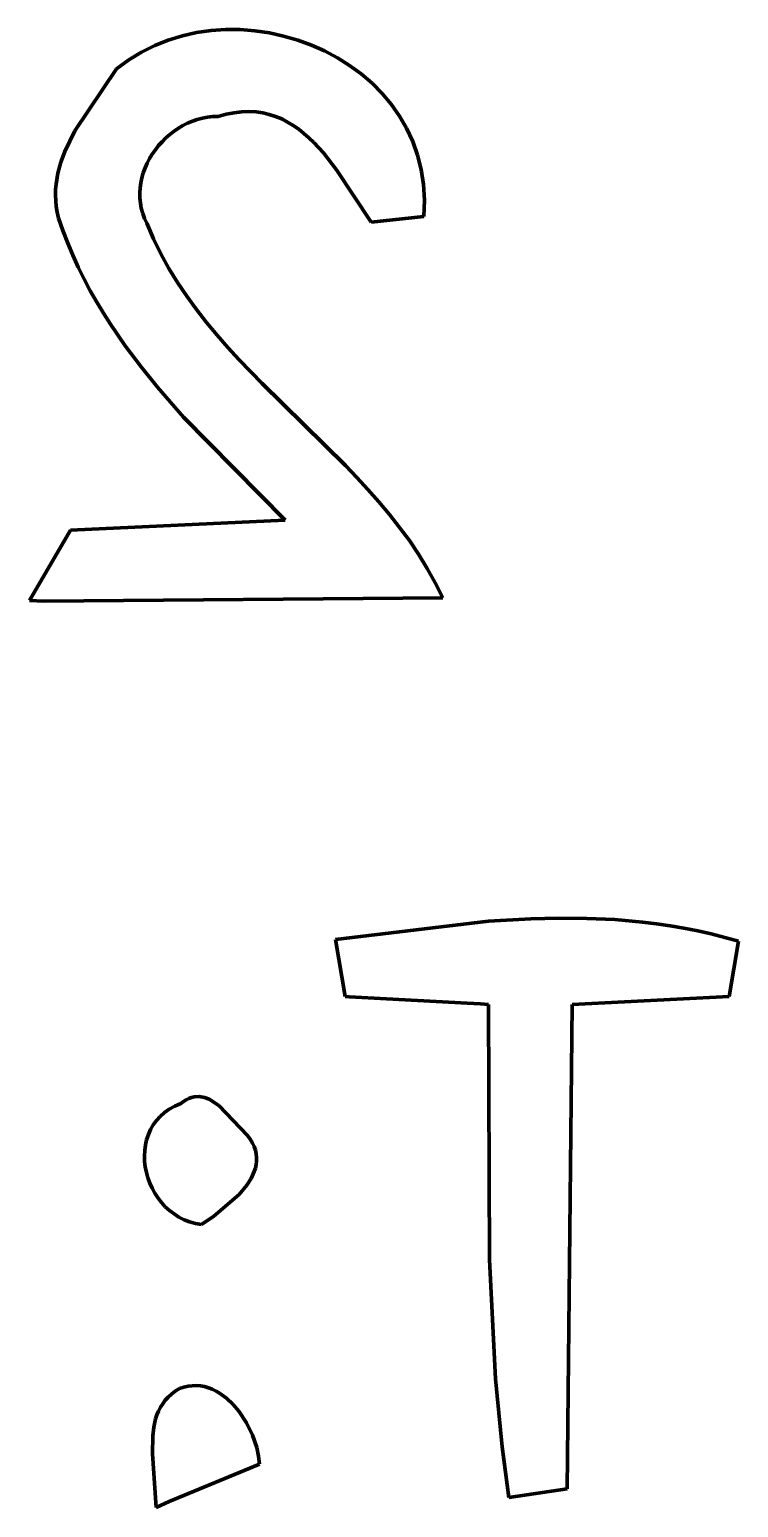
# Model space of a CAD drawing. Header units: millimetres. Extents: x 0 to 18.7, y 0 to 10.7.
# Drawn here: x 10.449 to 11.17, y 6.348 to 7.85 of the extents above; entities that cross this region are included whole.
import ezdxf

# ---------------------------------------------------------------- set-up
doc = ezdxf.new("R2010")
doc.units = ezdxf.units.MM
doc.layers.add('color#000000ff', color=7, linetype='CONTINUOUS', lineweight=100)
doc.layers.add('color#ffffffff', color=7, linetype='CONTINUOUS', lineweight=100)

msp = doc.modelspace()

# ---------------------------------------------------------------- linework, layer by layer
at = {"layer": 'color#000000ff'}
for p, q in [((10.59, 7.8391), (10.6043, 7.8435)), ((10.6043, 7.8435), (10.6188, 7.8467)), ((10.6188, 7.8467), (10.6335, 7.8488)), ((10.6335, 7.8488), (10.6483, 7.8498)), ((10.6483, 7.8498), (10.6632, 7.8497)), ((10.6632, 7.8497), (10.678, 7.8486)), ((10.678, 7.8486), (10.6928, 7.8464)), ((10.6928, 7.8464), (10.7073, 7.8432)), ((10.7073, 7.8432), (10.7216, 7.8391)), ((10.5498, 7.8189), (10.5627, 7.8268)), ((10.5627, 7.8268), (10.5762, 7.8336)), ((10.5762, 7.8336), (10.59, 7.8391)), ((10.7216, 7.8391), (10.7355, 7.834)), ((10.7355, 7.834), (10.749, 7.828)), ((10.749, 7.828), (10.762, 7.8211)), ((10.5374, 7.8097), (10.5498, 7.8189)), ((10.762, 7.8211), (10.7744, 7.8133)), ((10.7744, 7.8133), (10.7862, 7.8046)), ((10.4949, 7.7469), (10.5374, 7.8097)), ((10.7862, 7.8046), (10.7972, 7.7952)), ((10.7972, 7.7952), (10.8074, 7.7849)), ((10.8074, 7.7849), (10.8167, 7.7738)), ((10.6569, 7.7653), (10.6489, 7.7637)), ((10.6646, 7.7662), (10.6569, 7.7653)), ((10.672, 7.7664), (10.6646, 7.7662)), ((10.6792, 7.766), (10.672, 7.7664)), ((10.6861, 7.7651), (10.6792, 7.766)), ((10.6927, 7.7635), (10.6861, 7.7651)), ((10.8167, 7.7738), (10.8251, 7.7619)), ((10.6048, 7.7522), (10.6002, 7.7495)), ((10.6096, 7.7546), (10.6048, 7.7522)), ((10.6145, 7.7567), (10.6096, 7.7546)), ((10.6195, 7.7584), (10.6145, 7.7567)), ((10.6246, 7.7598), (10.6195, 7.7584)), ((10.6299, 7.7608), (10.6246, 7.7598)), ((10.6352, 7.7613), (10.6299, 7.7608)), ((10.6406, 7.7614), (10.6352, 7.7613)), ((10.6489, 7.7637), (10.6406, 7.7614)), ((10.6991, 7.7614), (10.6927, 7.7635)), ((10.7053, 7.7589), (10.6991, 7.7614)), ((10.7113, 7.7558), (10.7053, 7.7589)), ((10.717, 7.7524), (10.7113, 7.7558)), ((10.7226, 7.7485), (10.717, 7.7524)), ((10.8251, 7.7619), (10.8324, 7.7494)), ((10.4846, 7.7258), (10.4949, 7.7469)), ((10.5837, 7.7358), (10.5801, 7.7318)), ((10.5875, 7.7396), (10.5837, 7.7358)), ((10.5915, 7.7432), (10.5875, 7.7396)), ((10.5958, 7.7465), (10.5915, 7.7432)), ((10.6002, 7.7495), (10.5958, 7.7465)), ((10.7279, 7.7443), (10.7226, 7.7485)), ((10.7331, 7.7397), (10.7279, 7.7443)), ((10.7381, 7.7349), (10.7331, 7.7397)), ((10.7477, 7.7244), (10.7381, 7.7349)), ((10.8324, 7.7494), (10.8386, 7.7361)), ((10.8386, 7.7361), (10.8436, 7.7221)), ((10.4807, 7.7149), (10.4846, 7.7258)), ((10.5737, 7.7232), (10.571, 7.7186)), ((10.5768, 7.7276), (10.5737, 7.7232)), ((10.5801, 7.7318), (10.5768, 7.7276)), ((10.761, 7.7073), (10.7477, 7.7244)), ((10.8436, 7.7221), (10.8473, 7.7075)), ((10.4777, 7.7039), (10.4807, 7.7149)), ((10.5664, 7.7091), (10.5645, 7.7042)), ((10.5685, 7.7139), (10.5664, 7.7091)), ((10.571, 7.7186), (10.5685, 7.7139)), ((10.7964, 7.654), (10.761, 7.7073)), ((10.8473, 7.7075), (10.8496, 7.6922)), ((10.4753, 7.6871), (10.4758, 7.6927)), ((10.4758, 7.6927), (10.4777, 7.7039)), ((10.562, 7.694), (10.5613, 7.6889)), ((10.5631, 7.6991), (10.562, 7.694)), ((10.5645, 7.7042), (10.5631, 7.6991)), ((10.8496, 7.6922), (10.8505, 7.6763)), ((10.4752, 7.6814), (10.4753, 7.6871)), ((10.4754, 7.6757), (10.4752, 7.6814)), ((10.476, 7.6699), (10.4754, 7.6757)), ((10.5613, 7.6889), (10.5609, 7.6837)), ((10.5609, 7.6837), (10.561, 7.6785)), ((10.561, 7.6785), (10.5616, 7.6733)), ((10.8505, 7.6763), (10.8499, 7.6599)), ((10.4769, 7.6641), (10.476, 7.6699)), ((10.4783, 7.6582), (10.4769, 7.6641)), ((10.5616, 7.6733), (10.5625, 7.6681)), ((10.5625, 7.6681), (10.564, 7.663)), ((10.564, 7.663), (10.5659, 7.6579)), ((10.8499, 7.6599), (10.7964, 7.654)), ((10.4828, 7.6454), (10.4783, 7.6582)), ((10.4876, 7.6328), (10.4828, 7.6454)), ((10.5659, 7.6579), (10.5683, 7.6529)), ((10.5683, 7.6529), (10.575, 7.6371)), ((10.4928, 7.6204), (10.4876, 7.6328)), ((10.575, 7.6371), (10.5825, 7.6218)), ((10.4984, 7.6082), (10.4928, 7.6204)), ((10.5825, 7.6218), (10.5906, 7.607)), ((10.5043, 7.5962), (10.4984, 7.6082)), ((10.5906, 7.607), (10.5994, 7.5927)), ((10.5105, 7.5844), (10.5043, 7.5962)), ((10.5994, 7.5927), (10.6087, 7.5788)), ((10.5171, 7.5728), (10.5105, 7.5844)), ((10.5239, 7.5614), (10.5171, 7.5728)), ((10.6087, 7.5788), (10.6186, 7.5652)), ((10.5311, 7.5502), (10.5239, 7.5614)), ((10.6186, 7.5652), (10.6289, 7.552)), ((10.5462, 7.5283), (10.5311, 7.5502)), ((10.6289, 7.552), (10.6396, 7.5392)), ((10.5622, 7.5069), (10.5462, 7.5283)), ((10.6396, 7.5392), (10.6507, 7.5266)), ((10.6507, 7.5266), (10.6621, 7.5142)), ((10.6621, 7.5142), (10.6856, 7.49)), ((10.579, 7.4862), (10.5622, 7.5069)), ((10.6055, 7.4559), (10.579, 7.4862)), ((10.6856, 7.49), (10.7701, 7.4069)), ((10.709, 7.3512), (10.6055, 7.4559)), ((10.7701, 7.4069), (10.7817, 7.3947)), ((10.7817, 7.3947), (10.7931, 7.3824)), ((10.7931, 7.3824), (10.8042, 7.3698)), ((10.8042, 7.3698), (10.815, 7.357)), ((10.4906, 7.3411), (10.709, 7.3512)), ((10.815, 7.357), (10.8253, 7.3438)), ((10.4488, 7.2697), (10.4906, 7.3411)), ((10.8253, 7.3438), (10.8352, 7.3304)), ((10.8352, 7.3304), (10.8446, 7.3165)), ((10.8446, 7.3165), (10.8534, 7.3022)), ((10.8534, 7.3022), (10.8616, 7.2875)), ((10.8616, 7.2875), (10.8691, 7.2723)), ((10.4633, 7.2689), (10.4488, 7.2697)), ((10.8691, 7.2723), (10.4633, 7.2689)), ((10.7602, 6.925), (10.9158, 6.9436)), ((10.9158, 6.9436), (10.9587, 6.9461)), ((10.9587, 6.9461), (10.9872, 6.9468)), ((10.9872, 6.9468), (11.0157, 6.9465)), ((11.0157, 6.9465), (11.0441, 6.9452)), ((11.0441, 6.9452), (11.0724, 6.9427)), ((11.0724, 6.9427), (11.0865, 6.941)), ((11.0865, 6.941), (11.1005, 6.939)), ((11.1005, 6.939), (11.1145, 6.9366)), ((10.7699, 6.867), (10.7602, 6.925)), ((11.1145, 6.9366), (11.1285, 6.9339)), ((11.1285, 6.9339), (11.1424, 6.9307)), ((11.1424, 6.9307), (11.1562, 6.9272)), ((11.1562, 6.9272), (11.17, 6.9233)), ((11.17, 6.9233), (11.1606, 6.867)), ((10.7738, 6.8668), (10.7699, 6.867)), ((10.7868, 6.8661), (10.7738, 6.8668)), ((10.8121, 6.8647), (10.7868, 6.8661)), ((10.8939, 6.8603), (10.8121, 6.8647)), ((11.1606, 6.867), (11.0009, 6.8589)), ((10.9076, 6.8596), (10.8939, 6.8603)), ((10.9157, 6.8591), (10.9076, 6.8596)), ((10.9168, 6.5995), (10.9157, 6.8591)), ((11.0009, 6.8589), (10.9958, 6.3669)), ((10.6026, 6.7584), (10.6054, 6.7605)), ((10.6054, 6.7605), (10.6081, 6.7622)), ((10.6081, 6.7622), (10.6109, 6.7635)), ((10.6109, 6.7635), (10.6136, 6.7645)), ((10.6136, 6.7645), (10.6162, 6.7651)), ((10.6162, 6.7651), (10.6215, 6.7654)), ((10.6215, 6.7654), (10.6267, 6.7645)), ((10.6267, 6.7645), (10.6317, 6.7626)), ((10.6317, 6.7626), (10.6414, 6.7564)), ((10.5779, 6.7411), (10.5817, 6.7453)), ((10.5817, 6.7453), (10.5861, 6.7492)), ((10.5861, 6.7492), (10.591, 6.7527)), ((10.591, 6.7527), (10.5965, 6.7558)), ((10.5965, 6.7558), (10.6026, 6.7584)), ((10.6414, 6.7564), (10.6705, 6.7257)), ((10.5697, 6.7268), (10.5719, 6.7318)), ((10.5719, 6.7318), (10.5746, 6.7366)), ((10.5746, 6.7366), (10.5779, 6.7411)), ((10.566, 6.7107), (10.5667, 6.7162)), ((10.5667, 6.7162), (10.5679, 6.7216)), ((10.5679, 6.7216), (10.5697, 6.7268)), ((10.6705, 6.7257), (10.6733, 6.722)), ((10.6733, 6.722), (10.6756, 6.7182)), ((10.6756, 6.7182), (10.6774, 6.7145)), ((10.6774, 6.7145), (10.6786, 6.7108)), ((10.5657, 6.7051), (10.566, 6.7107)), ((10.5659, 6.6995), (10.5657, 6.7051)), ((10.5666, 6.6939), (10.5659, 6.6995)), ((10.6786, 6.7108), (10.6795, 6.7072)), ((10.6798, 6.6999), (10.6794, 6.6963)), ((10.6795, 6.7072), (10.6798, 6.7035)), ((10.6798, 6.7035), (10.6798, 6.6999)), ((10.5677, 6.6883), (10.5666, 6.6939)), ((10.5692, 6.6828), (10.5677, 6.6883)), ((10.6774, 6.6892), (10.6742, 6.6822)), ((10.6786, 6.6927), (10.6774, 6.6892)), ((10.6794, 6.6963), (10.6786, 6.6927)), ((10.5712, 6.6774), (10.5692, 6.6828)), ((10.5735, 6.6722), (10.5712, 6.6774)), ((10.5763, 6.6671), (10.5735, 6.6722)), ((10.6699, 6.6755), (10.6619, 6.6659)), ((10.6742, 6.6822), (10.6699, 6.6755)), ((10.5795, 6.6623), (10.5763, 6.6671)), ((10.583, 6.6578), (10.5795, 6.6623)), ((10.5869, 6.6535), (10.583, 6.6578)), ((10.5912, 6.6496), (10.5869, 6.6535)), ((10.6619, 6.6659), (10.6362, 6.6439)), ((10.5958, 6.6461), (10.5912, 6.6496)), ((10.6008, 6.6429), (10.5958, 6.6461)), ((10.6061, 6.6403), (10.6008, 6.6429)), ((10.6117, 6.6381), (10.6061, 6.6403)), ((10.6362, 6.6439), (10.6238, 6.6354)), ((10.6176, 6.6365), (10.6117, 6.6381)), ((10.6238, 6.6354), (10.6176, 6.6365)), ((10.9229, 6.4785), (10.9168, 6.5995)), ((10.9295, 6.4096), (10.9229, 6.4785)), ((10.5869, 6.4567), (10.5899, 6.46)), ((10.5899, 6.46), (10.5933, 6.4631)), ((10.5933, 6.4631), (10.5971, 6.466)), ((10.5971, 6.466), (10.6013, 6.4687)), ((10.6013, 6.4687), (10.6057, 6.4701)), ((10.6057, 6.4701), (10.6101, 6.4711)), ((10.6101, 6.4711), (10.6144, 6.4716)), ((10.6144, 6.4716), (10.6186, 6.4717)), ((10.6186, 6.4717), (10.6228, 6.4713)), ((10.6228, 6.4713), (10.6268, 6.4706)), ((10.6268, 6.4706), (10.6308, 6.4694)), ((10.6308, 6.4694), (10.6347, 6.4679)), ((10.6347, 6.4679), (10.6385, 6.4661)), ((10.6385, 6.4661), (10.6422, 6.4639)), ((10.6422, 6.4639), (10.6493, 6.4588)), ((10.6493, 6.4588), (10.6558, 6.4526)), ((10.5784, 6.4419), (10.5801, 6.4458)), ((10.5801, 6.4458), (10.582, 6.4496)), ((10.582, 6.4496), (10.5843, 6.4532)), ((10.5843, 6.4532), (10.5869, 6.4567)), ((10.6558, 6.4526), (10.6618, 6.4457)), ((10.6618, 6.4457), (10.6696, 6.434)), ((10.5741, 6.4206), (10.5751, 6.4294)), ((10.5751, 6.4294), (10.5771, 6.4378)), ((10.5771, 6.4378), (10.5784, 6.4419)), ((10.6696, 6.434), (10.6757, 6.4214)), ((10.5739, 6.4022), (10.5741, 6.4206)), ((10.6757, 6.4214), (10.68, 6.4086)), ((10.5775, 6.3478), (10.5739, 6.4022)), ((10.68, 6.4086), (10.6818, 6.4001)), ((10.6818, 6.4001), (10.6827, 6.3919)), ((10.9364, 6.3581), (10.9295, 6.4096)), ((10.6827, 6.3919), (10.591, 6.3538)), ((10.591, 6.3538), (10.5775, 6.3478)), ((10.9958, 6.3669), (10.9364, 6.3581))]:
    msp.add_line(p, q, dxfattribs=at)
at = {"layer": 'color#ffffffff'}
for p, q in [((10.6043, 7.8435), (10.59, 7.8391)), ((10.6188, 7.8467), (10.6043, 7.8435)), ((10.6335, 7.8488), (10.6188, 7.8467)), ((10.6483, 7.8498), (10.6335, 7.8488)), ((10.6632, 7.8497), (10.6483, 7.8498)), ((10.678, 7.8486), (10.6632, 7.8497)), ((10.6928, 7.8464), (10.678, 7.8486)), ((10.7073, 7.8432), (10.6928, 7.8464)), ((10.7216, 7.8391), (10.7073, 7.8432)), ((10.5627, 7.8268), (10.5498, 7.8189)), ((10.5762, 7.8336), (10.5627, 7.8268)), ((10.59, 7.8391), (10.5762, 7.8336)), ((10.7355, 7.834), (10.7216, 7.8391)), ((10.749, 7.828), (10.7355, 7.834)), ((10.762, 7.8211), (10.749, 7.828)), ((10.5498, 7.8189), (10.5374, 7.8097)), ((10.7744, 7.8133), (10.762, 7.8211)), ((10.7862, 7.8046), (10.7744, 7.8133)), ((10.5374, 7.8097), (10.4949, 7.7469)), ((10.7972, 7.7952), (10.7862, 7.8046)), ((10.8074, 7.7849), (10.7972, 7.7952)), ((10.8167, 7.7738), (10.8074, 7.7849)), ((10.6489, 7.7637), (10.6569, 7.7653)), ((10.6569, 7.7653), (10.6646, 7.7662)), ((10.6646, 7.7662), (10.672, 7.7664)), ((10.672, 7.7664), (10.6792, 7.766)), ((10.6792, 7.766), (10.6861, 7.7651)), ((10.6861, 7.7651), (10.6927, 7.7635)), ((10.8251, 7.7619), (10.8167, 7.7738)), ((10.6002, 7.7495), (10.6048, 7.7522)), ((10.6048, 7.7522), (10.6096, 7.7546)), ((10.6096, 7.7546), (10.6145, 7.7567)), ((10.6145, 7.7567), (10.6195, 7.7584)), ((10.6195, 7.7584), (10.6246, 7.7598)), ((10.6246, 7.7598), (10.6299, 7.7608)), ((10.6299, 7.7608), (10.6352, 7.7613)), ((10.6352, 7.7613), (10.6406, 7.7614)), ((10.6406, 7.7614), (10.6489, 7.7637)), ((10.6927, 7.7635), (10.6991, 7.7614)), ((10.6991, 7.7614), (10.7053, 7.7589)), ((10.7053, 7.7589), (10.7113, 7.7558)), ((10.7113, 7.7558), (10.717, 7.7524)), ((10.717, 7.7524), (10.7226, 7.7485)), ((10.8324, 7.7494), (10.8251, 7.7619)), ((10.4949, 7.7469), (10.4846, 7.7258)), ((10.5801, 7.7318), (10.5837, 7.7358)), ((10.5837, 7.7358), (10.5875, 7.7396)), ((10.5875, 7.7396), (10.5915, 7.7432)), ((10.5915, 7.7432), (10.5958, 7.7465)), ((10.5958, 7.7465), (10.6002, 7.7495)), ((10.7226, 7.7485), (10.7279, 7.7443)), ((10.7279, 7.7443), (10.7331, 7.7397)), ((10.7331, 7.7397), (10.7381, 7.7349)), ((10.7381, 7.7349), (10.7477, 7.7244)), ((10.8386, 7.7361), (10.8324, 7.7494)), ((10.8436, 7.7221), (10.8386, 7.7361)), ((10.4846, 7.7258), (10.4807, 7.7149)), ((10.571, 7.7186), (10.5737, 7.7232)), ((10.5737, 7.7232), (10.5768, 7.7276)), ((10.5768, 7.7276), (10.5801, 7.7318)), ((10.7477, 7.7244), (10.761, 7.7073)), ((10.8473, 7.7075), (10.8436, 7.7221)), ((10.4807, 7.7149), (10.4777, 7.7039)), ((10.5645, 7.7042), (10.5664, 7.7091)), ((10.5664, 7.7091), (10.5685, 7.7139)), ((10.5685, 7.7139), (10.571, 7.7186)), ((10.761, 7.7073), (10.7964, 7.654)), ((10.8496, 7.6922), (10.8473, 7.7075)), ((10.4758, 7.6927), (10.4753, 7.6871)), ((10.4777, 7.7039), (10.4758, 7.6927)), ((10.5613, 7.6889), (10.562, 7.694)), ((10.562, 7.694), (10.5631, 7.6991)), ((10.5631, 7.6991), (10.5645, 7.7042)), ((10.8505, 7.6763), (10.8496, 7.6922)), ((10.4753, 7.6871), (10.4752, 7.6814)), ((10.4752, 7.6814), (10.4754, 7.6757)), ((10.4754, 7.6757), (10.476, 7.6699)), ((10.5609, 7.6837), (10.5613, 7.6889)), ((10.561, 7.6785), (10.5609, 7.6837)), ((10.5616, 7.6733), (10.561, 7.6785)), ((10.8499, 7.6599), (10.8505, 7.6763)), ((10.476, 7.6699), (10.4769, 7.6641)), ((10.4769, 7.6641), (10.4783, 7.6582)), ((10.5625, 7.6681), (10.5616, 7.6733)), ((10.564, 7.663), (10.5625, 7.6681)), ((10.5659, 7.6579), (10.564, 7.663)), ((10.7964, 7.654), (10.8499, 7.6599)), ((10.4783, 7.6582), (10.4828, 7.6454)), ((10.4828, 7.6454), (10.4876, 7.6328)), ((10.5683, 7.6529), (10.5659, 7.6579)), ((10.575, 7.6371), (10.5683, 7.6529)), ((10.4876, 7.6328), (10.4928, 7.6204)), ((10.5825, 7.6218), (10.575, 7.6371)), ((10.4928, 7.6204), (10.4984, 7.6082)), ((10.5906, 7.607), (10.5825, 7.6218)), ((10.4984, 7.6082), (10.5043, 7.5962)), ((10.5994, 7.5927), (10.5906, 7.607)), ((10.5043, 7.5962), (10.5105, 7.5844)), ((10.6087, 7.5788), (10.5994, 7.5927)), ((10.5105, 7.5844), (10.5171, 7.5728)), ((10.5171, 7.5728), (10.5239, 7.5614)), ((10.6186, 7.5652), (10.6087, 7.5788)), ((10.5239, 7.5614), (10.5311, 7.5502)), ((10.6289, 7.552), (10.6186, 7.5652)), ((10.5311, 7.5502), (10.5462, 7.5283)), ((10.6396, 7.5392), (10.6289, 7.552)), ((10.5462, 7.5283), (10.5622, 7.5069)), ((10.6507, 7.5266), (10.6396, 7.5392)), ((10.6621, 7.5142), (10.6507, 7.5266)), ((10.6856, 7.49), (10.6621, 7.5142)), ((10.5622, 7.5069), (10.579, 7.4862)), ((10.579, 7.4862), (10.6055, 7.4559)), ((10.7701, 7.4069), (10.6856, 7.49)), ((10.6055, 7.4559), (10.709, 7.3512)), ((10.7817, 7.3947), (10.7701, 7.4069)), ((10.7931, 7.3824), (10.7817, 7.3947)), ((10.8042, 7.3698), (10.7931, 7.3824)), ((10.815, 7.357), (10.8042, 7.3698)), ((10.709, 7.3512), (10.4906, 7.3411)), ((10.8253, 7.3438), (10.815, 7.357)), ((10.4906, 7.3411), (10.4488, 7.2697)), ((10.8352, 7.3304), (10.8253, 7.3438)), ((10.8446, 7.3165), (10.8352, 7.3304)), ((10.8534, 7.3022), (10.8446, 7.3165)), ((10.8616, 7.2875), (10.8534, 7.3022)), ((10.8691, 7.2723), (10.8616, 7.2875)), ((10.4488, 7.2697), (10.4633, 7.2689)), ((10.4633, 7.2689), (10.8691, 7.2723)), ((10.9158, 6.9436), (10.7602, 6.925)), ((10.9587, 6.9461), (10.9158, 6.9436)), ((10.9872, 6.9468), (10.9587, 6.9461)), ((11.0157, 6.9465), (10.9872, 6.9468)), ((11.0441, 6.9452), (11.0157, 6.9465)), ((11.0724, 6.9427), (11.0441, 6.9452)), ((11.0865, 6.941), (11.0724, 6.9427)), ((11.1005, 6.939), (11.0865, 6.941)), ((11.1145, 6.9366), (11.1005, 6.939)), ((10.7602, 6.925), (10.7699, 6.867)), ((11.1285, 6.9339), (11.1145, 6.9366)), ((11.1424, 6.9307), (11.1285, 6.9339)), ((11.1562, 6.9272), (11.1424, 6.9307)), ((11.17, 6.9233), (11.1562, 6.9272)), ((11.1606, 6.867), (11.17, 6.9233)), ((10.7699, 6.867), (10.7738, 6.8668)), ((10.7738, 6.8668), (10.7868, 6.8661)), ((10.7868, 6.8661), (10.8121, 6.8647)), ((10.8121, 6.8647), (10.8939, 6.8603)), ((11.0009, 6.8589), (11.1606, 6.867)), ((10.8939, 6.8603), (10.9076, 6.8596)), ((10.9076, 6.8596), (10.9157, 6.8591)), ((10.9157, 6.8591), (10.9168, 6.5995)), ((10.9958, 6.3669), (11.0009, 6.8589)), ((10.6054, 6.7605), (10.6026, 6.7584)), ((10.6081, 6.7622), (10.6054, 6.7605)), ((10.6109, 6.7635), (10.6081, 6.7622)), ((10.6136, 6.7645), (10.6109, 6.7635)), ((10.6162, 6.7651), (10.6136, 6.7645)), ((10.6215, 6.7654), (10.6162, 6.7651)), ((10.6267, 6.7645), (10.6215, 6.7654)), ((10.6317, 6.7626), (10.6267, 6.7645)), ((10.6414, 6.7564), (10.6317, 6.7626)), ((10.5817, 6.7453), (10.5779, 6.7411)), ((10.5861, 6.7492), (10.5817, 6.7453)), ((10.591, 6.7527), (10.5861, 6.7492)), ((10.5965, 6.7558), (10.591, 6.7527)), ((10.6026, 6.7584), (10.5965, 6.7558)), ((10.6705, 6.7257), (10.6414, 6.7564)), ((10.5719, 6.7318), (10.5697, 6.7268)), ((10.5746, 6.7366), (10.5719, 6.7318)), ((10.5779, 6.7411), (10.5746, 6.7366)), ((10.5667, 6.7162), (10.566, 6.7107)), ((10.5679, 6.7216), (10.5667, 6.7162)), ((10.5697, 6.7268), (10.5679, 6.7216)), ((10.6733, 6.722), (10.6705, 6.7257)), ((10.6756, 6.7182), (10.6733, 6.722)), ((10.6774, 6.7145), (10.6756, 6.7182)), ((10.6786, 6.7108), (10.6774, 6.7145)), ((10.566, 6.7107), (10.5657, 6.7051)), ((10.5657, 6.7051), (10.5659, 6.6995)), ((10.5659, 6.6995), (10.5666, 6.6939)), ((10.6795, 6.7072), (10.6786, 6.7108)), ((10.6794, 6.6963), (10.6798, 6.6999)), ((10.6798, 6.7035), (10.6795, 6.7072)), ((10.6798, 6.6999), (10.6798, 6.7035)), ((10.5666, 6.6939), (10.5677, 6.6883)), ((10.5677, 6.6883), (10.5692, 6.6828)), ((10.6742, 6.6822), (10.6774, 6.6892)), ((10.6774, 6.6892), (10.6786, 6.6927)), ((10.6786, 6.6927), (10.6794, 6.6963)), ((10.5692, 6.6828), (10.5712, 6.6774)), ((10.5712, 6.6774), (10.5735, 6.6722)), ((10.5735, 6.6722), (10.5763, 6.6671)), ((10.6619, 6.6659), (10.6699, 6.6755)), ((10.6699, 6.6755), (10.6742, 6.6822)), ((10.5763, 6.6671), (10.5795, 6.6623)), ((10.5795, 6.6623), (10.583, 6.6578)), ((10.583, 6.6578), (10.5869, 6.6535)), ((10.5869, 6.6535), (10.5912, 6.6496)), ((10.6362, 6.6439), (10.6619, 6.6659)), ((10.5912, 6.6496), (10.5958, 6.6461)), ((10.5958, 6.6461), (10.6008, 6.6429)), ((10.6008, 6.6429), (10.6061, 6.6403)), ((10.6061, 6.6403), (10.6117, 6.6381)), ((10.6238, 6.6354), (10.6362, 6.6439)), ((10.6117, 6.6381), (10.6176, 6.6365)), ((10.6176, 6.6365), (10.6238, 6.6354)), ((10.9168, 6.5995), (10.9229, 6.4785)), ((10.9229, 6.4785), (10.9295, 6.4096)), ((10.5899, 6.46), (10.5869, 6.4567)), ((10.5933, 6.4631), (10.5899, 6.46)), ((10.5971, 6.466), (10.5933, 6.4631)), ((10.6013, 6.4687), (10.5971, 6.466)), ((10.6057, 6.4701), (10.6013, 6.4687)), ((10.6101, 6.4711), (10.6057, 6.4701)), ((10.6144, 6.4716), (10.6101, 6.4711)), ((10.6186, 6.4717), (10.6144, 6.4716)), ((10.6228, 6.4713), (10.6186, 6.4717)), ((10.6268, 6.4706), (10.6228, 6.4713)), ((10.6308, 6.4694), (10.6268, 6.4706)), ((10.6347, 6.4679), (10.6308, 6.4694)), ((10.6385, 6.4661), (10.6347, 6.4679)), ((10.6422, 6.4639), (10.6385, 6.4661)), ((10.6493, 6.4588), (10.6422, 6.4639)), ((10.6558, 6.4526), (10.6493, 6.4588)), ((10.5801, 6.4458), (10.5784, 6.4419)), ((10.582, 6.4496), (10.5801, 6.4458)), ((10.5843, 6.4532), (10.582, 6.4496)), ((10.5869, 6.4567), (10.5843, 6.4532)), ((10.6618, 6.4457), (10.6558, 6.4526)), ((10.6696, 6.434), (10.6618, 6.4457)), ((10.5751, 6.4294), (10.5741, 6.4206)), ((10.5771, 6.4378), (10.5751, 6.4294)), ((10.5784, 6.4419), (10.5771, 6.4378)), ((10.6757, 6.4214), (10.6696, 6.434)), ((10.5741, 6.4206), (10.5739, 6.4022)), ((10.68, 6.4086), (10.6757, 6.4214)), ((10.5739, 6.4022), (10.5775, 6.3478)), ((10.6818, 6.4001), (10.68, 6.4086)), ((10.6827, 6.3919), (10.6818, 6.4001)), ((10.9295, 6.4096), (10.9364, 6.3581)), ((10.591, 6.3538), (10.6827, 6.3919)), ((10.5775, 6.3478), (10.591, 6.3538)), ((10.9364, 6.3581), (10.9958, 6.3669))]:
    msp.add_line(p, q, dxfattribs=at)

doc.saveas('drawing.dxf')
